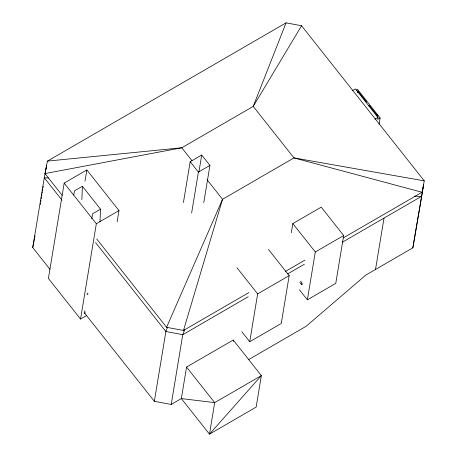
<?xml version="1.0" encoding="UTF-8"?>
<svg xmlns="http://www.w3.org/2000/svg" width="457" height="457" viewBox="0 0 457 457"><rect width="100%" height="100%" fill="white"/><g stroke="black" fill="none" stroke-linecap="round" stroke-linejoin="round"><path stroke-width="0.69" d="M357.78 92.377L357.82 90.96L366.605 102.065M81.849 199.658L82.409 186.267L74.462 190.866L73.76 195.093M100.009 221.868L100.534 209.18L82.409 186.267M49.979 269.35L32.733 247.545L44.283 177.773L46.711 165.314L46.128 168.804M40.239 204.388L40.473 202.994M40.702 201.6L40.93 200.2M41.164 198.806L41.393 197.413M41.627 196.019L41.855 194.619M42.09 193.225L42.318 191.831M42.552 190.432L42.781 189.038M43.009 187.644L43.244 186.25M45.209 174.385L45.437 172.992M117.129 221.811L118.986 210.591L86.847 169.958L64.186 183.086L48.402 278.433L80.546 319.066L86.67 315.519M84.991 181.178L86.847 169.958M91.771 218.714L92.588 213.785L100.534 209.18M80.546 319.066L96.33 223.719L64.186 183.086M183.417 202.554L190.181 161.704L201.72 155.02L209.934 165.405L203.759 202.737M186.559 367.068L214.693 402.634L209.477 434.15L261.364 375.597L256.143 407.113L209.477 434.15L181.343 398.584L186.559 367.068L233.23 340.031L261.364 375.597L214.693 402.634L181.343 398.584L171.221 404.445L154.34 401.286L165.891 331.508L167.433 327.578M191.632 212.939L198.395 172.095L190.181 161.704M198.921 171.923L201.72 155.02M171.221 404.445L182.771 334.673L184.788 329.48M268.493 249.459L289.184 275.622L281.266 323.465L249.728 341.733L257.645 293.891L236.955 267.733M291.32 232.744L292.834 223.593L321.225 207.152L343.675 235.538L335.758 283.38L307.372 299.826L299.444 289.807M302.831 283.9L301.603 284.608L301.9 282.837L300.58 281.169M307.372 299.826L315.29 251.984L292.834 223.593M357.591 92.348L357.82 90.96M352.33 90.686L355.415 88.898L377.979 117.42L377.653 119.374L380.115 117.946L357.551 89.423L356.323 90.138M379.093 124.133L380.115 117.946M375.505 269.47L384.011 218.092M412.848 247.843L423.57 185.068L412.848 247.843L365.794 275.103L306.099 326.309L248.3 359.796M62.226 195.373L44.98 173.569L47.402 161.115L286.076 22.85L301.574 25.752L424.267 180.863L422.051 192.26L343.138 237.971M32.733 247.545L34.481 238.554M34.755 237.166L35.023 235.783M96.718 238.977L166.588 327.309L183.468 330.468L222.542 199.292L293.977 157.911L424.267 180.863M286.076 22.85L253.229 106.395L181.795 147.777L44.98 173.569M166.588 327.309L222.542 199.292L207.038 179.692M301.574 25.752L253.229 106.395L293.977 157.911L422.051 192.26M96.33 223.719L118.986 210.591M198.395 172.095L209.934 165.405M376.602 115.775L377.836 115.067M374.894 119.208L377.979 117.42M315.29 251.984L343.675 235.538M183.468 330.468L248.819 292.611M285.191 271.544L304.916 260.113M248.208 296.764L182.771 334.673L165.891 331.508L95.582 242.621M287.579 273.96L304.379 264.22M342.442 242.17L421.354 196.459L414.379 196.11M257.645 293.891L289.184 275.622M86.813 294.582L88.064 294.091L87.287 293.108M47.402 161.115L181.795 147.777L191.98 160.658M48.499 177.979L44.283 177.773L61.969 200.132M369.256 106.715L369.153 105.293L377.939 116.398M299.843 282.386L301.603 284.608M241.799 331.713L249.728 341.733M84.471 312.954L154.34 401.286M84.037 312.748L84.813 313.731L85.111 311.942L84.431 310.76M233.23 340.031L233.687 341.373M369.153 105.293L369.347 106.681"/></g></svg>
